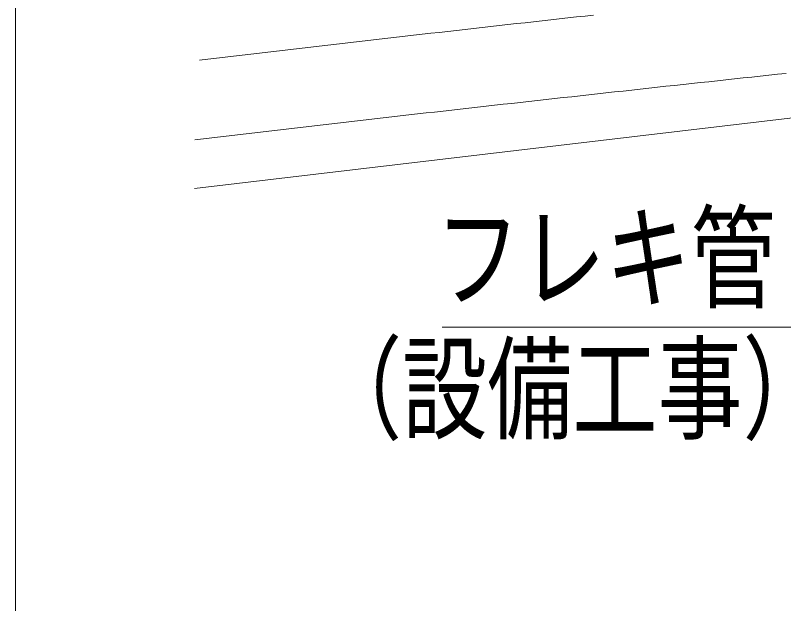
# Model space of a CAD drawing. Units: millimetres on the paper. Extents: x -305 to 305, y -152 to 152.
# Drawn here: x -238.32 to -216.12, y -94.16 to -77.14 of the extents above; entities that cross this region are included whole.
import ezdxf
from ezdxf.enums import TextEntityAlignment as Align

# ---------------------------------------------------------------- set-up
doc = ezdxf.new("R2010")
doc.units = ezdxf.units.MM
doc.layers.add('0-1_RV', color=7, linetype='Continuous', lineweight=9)
doc.styles.add('ＭＳ ゴシック', font='')
doc.styles.get('ＭＳ ゴシック').set_extended_font_data('MS Gothic')

msp = doc.modelspace()

# ---------------------------------------------------------------- linework, layer by layer
at = {"layer": '0-1_RV'}
msp.add_line((-233.138, -82.155), (-209.157, -79.309), dxfattribs=at)
msp.add_lwpolyline([(-238.32, -119.129), (-170.83, -119.129), (-170.83, -53.125), (-238.32, -53.125)], close=True, dxfattribs=at)
for points in [[(-221.607, -77.135), (-221.855, -77.163), (-222.103, -77.19), (-222.351, -77.218), (-222.599, -77.245), (-222.846, -77.273), (-223.094, -77.3), (-223.342, -77.328), (-223.59, -77.356), (-223.838, -77.383), (-224.085, -77.411), (-224.333, -77.439), (-224.581, -77.467), (-224.829, -77.495), (-225.076, -77.523), (-225.324, -77.551), (-225.572, -77.579), (-225.82, -77.607), (-226.067, -77.635), (-226.315, -77.663), (-226.563, -77.691), (-226.81, -77.72), (-227.058, -77.748), (-227.306, -77.776), (-227.554, -77.805), (-227.801, -77.833), (-228.049, -77.862), (-228.297, -77.89), (-228.544, -77.919), (-228.792, -77.947), (-229.04, -77.976), (-229.287, -78.005), (-229.535, -78.034), (-229.783, -78.062)], [(-229.783, -78.062), (-230.03, -78.091), (-230.278, -78.12), (-230.525, -78.149), (-230.773, -78.178), (-231.021, -78.207), (-231.268, -78.237), (-231.516, -78.266), (-231.764, -78.295), (-232.011, -78.324), (-232.259, -78.354), (-232.506, -78.383), (-232.754, -78.412), (-233.001, -78.442)], [(-216.047, -78.822), (-216.295, -78.849), (-216.543, -78.875), (-216.791, -78.902), (-217.038, -78.928), (-217.286, -78.955), (-217.534, -78.982), (-217.782, -79.008), (-218.03, -79.035), (-218.277, -79.062), (-218.525, -79.089), (-218.773, -79.115), (-219.021, -79.142), (-219.268, -79.169), (-219.516, -79.196), (-219.764, -79.223), (-220.012, -79.25), (-220.259, -79.277)], [(-220.259, -79.277), (-220.507, -79.305), (-220.755, -79.332), (-221.002, -79.359), (-221.25, -79.386), (-221.498, -79.414), (-221.746, -79.441), (-221.993, -79.468), (-222.241, -79.496), (-222.489, -79.523), (-222.736, -79.551), (-222.984, -79.578), (-223.232, -79.606), (-223.479, -79.633), (-223.727, -79.661), (-223.975, -79.689), (-224.222, -79.717), (-224.47, -79.744), (-224.718, -79.772), (-224.965, -79.8), (-225.213, -79.828), (-225.461, -79.856), (-225.708, -79.884), (-225.956, -79.912), (-226.203, -79.94), (-226.451, -79.968), (-226.699, -79.997), (-226.946, -80.025), (-227.194, -80.053), (-227.441, -80.082), (-227.689, -80.11), (-227.937, -80.138), (-228.184, -80.167), (-228.432, -80.195), (-228.679, -80.224), (-228.927, -80.253), (-229.174, -80.281), (-229.422, -80.31), (-229.67, -80.339), (-229.917, -80.368)], [(-229.917, -80.368), (-230.165, -80.397), (-230.412, -80.426), (-230.66, -80.455), (-230.907, -80.484), (-231.155, -80.513), (-231.402, -80.542), (-231.65, -80.571), (-231.897, -80.6), (-232.145, -80.63), (-232.392, -80.659), (-232.64, -80.688), (-232.887, -80.718), (-233.134, -80.747), (-233.134, -80.747)], [(-225.982, -86.164), (-215.176, -86.164), (-212.542, -88.106)]]:
    msp.add_lwpolyline(points, dxfattribs=at)

# ---------------------------------------------------------------- texts
at = {"layer": '0-1_RV', "style": 'ＭＳ ゴシック', "width": 0.75}
for s, p in [('\u3000フレキ管', (-228.645, -86.077)), ('（設備工事）', (-229.603, -89.868))]:
    msp.add_text(s, height=2.405, dxfattribs=at).set_placement(p, align=Align.BOTTOM_LEFT)

doc.saveas('drawing.dxf')
